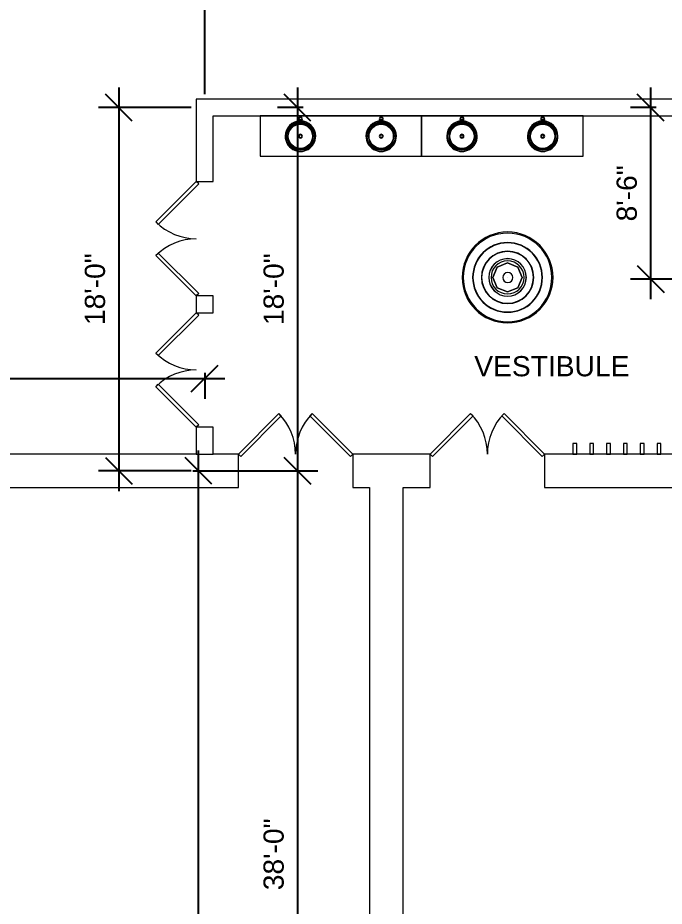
# Model space of a CAD drawing. Header units: inches. Extents: x 1913 to 24953, y -2945 to 1064.
# Drawn here: x 23558 to 23942, y -541 to -13 of the extents above; entities that cross this region are included whole.
import ezdxf

# ---------------------------------------------------------------- set-up
doc = ezdxf.new("R2010")
doc.units = ezdxf.units.IN
doc.header["$MEASUREMENT"] = 0
for name, color, linetype, lineweight in [('A-ANNO-DIMS', 211, 'Continuous', 9), ('A-DOOR', 31, 'Continuous', 13), ('A-GENM', 13, 'Continuous', 9), ('A-WALL', 113, 'Continuous', 13), ('G-ANNO-TEXT', 231, 'Continuous', 9), ('P-SANR-FIXT', 6, 'Continuous', 9)]:
    doc.layers.add(name, color=color, linetype=linetype, lineweight=lineweight)
doc.styles.add('Arial', font='arial.ttf', dxfattribs={"height": 12})
doc.dimstyles.new('Linear_-_3_32__Arial', dxfattribs={"dimscale": 12, "dimtxt": 12.243113, "dimasz": 1.333333, "dimexe": 1, "dimexo": 0.666667, "dimgap": 0.666667, "dimtad": 1, "dimdec": 5, "dimrnd": 0.03125, "dimzin": 1, "dimdsep": 46, "dimlunit": 4, "dimtxsty": 'Arial', "dimblk1": 'OBLIQUE', "dimblk2": 'OBLIQUE', "dimsah": 1, "dimcen": 0.09, "dimdle": 1, "dimazin": 0, "dimtfac": 1, "dimtdec": 4, "dimtix": 1, "dimtmove": 0, "dimatfit": 3, "dimfxl": 1, "dimtvp": 1, "dimtfill": 1, "dimfrac": 2, "dimtolj": 1, "dimtzin": 0, "dimarcsym": 2})

# ---------------------------------------------------------------- blocks, each defined once
blk = doc.blocks.new('Door-Double-Glass - 68_ x 80_-494633-FloorPlan')
at = {"layer": 'A-DOOR', "lineweight": 20}
for p, q in [((-34, 5.09), (-9.96, 29.14)), ((-8.54, 27.72), (-32.59, 3.68)), ((-9.96, 29.14), (-8.54, 27.72)), ((9.96, 29.14), (8.54, 27.72)), ((8.54, 27.72), (32.59, 3.68)), ((34, 5.09), (9.96, 29.14)), ((-32.59, 3.68), (-34, 5.09)), ((32.59, 3.68), (34, 5.09))]:
    blk.add_line(p, q, dxfattribs=at)
at = {"layer": 'A-DOOR', "lineweight": 9}
for centre, start, end in [((-34, 5.09), 360, 45), ((34, 5.09), 135, 180)]:
    blk.add_arc(centre, 34, start, end, dxfattribs=at)
blk = doc.blocks.new('Door-Double-Glass - 68_ x 80_-470802-FloorPlan')
at = {"layer": 'A-DOOR', "lineweight": 20}
for p, q in [((-34, 10.09), (-9.96, 34.14)), ((-8.54, 32.72), (-32.59, 8.68)), ((-9.96, 34.14), (-8.54, 32.72)), ((9.96, 34.14), (8.54, 32.72)), ((8.54, 32.72), (32.59, 8.68)), ((34, 10.09), (9.96, 34.14)), ((-32.59, 8.68), (-34, 10.09)), ((32.59, 8.68), (34, 10.09))]:
    blk.add_line(p, q, dxfattribs=at)
at = {"layer": 'A-DOOR', "lineweight": 9}
for centre, start, end in [((-34, 10.09), 360, 45), ((34, 10.09), 135, 180)]:
    blk.add_arc(centre, 34, start, end, dxfattribs=at)
blk = doc.blocks.new('Specialty_Sinks_and_Vanity_15366 - 8_-0_ x 2_-0_ x 2_-10_ Double-Sink Vanity-494645-FloorPlan')
at = {"layer": 'A-GENM'}
for p, q in [((48, 29), (-48, 29)), ((-48, 29), (-48, 5)), ((-48, 29), (-48, 29)), ((48, 5), (48, 29)), ((48, 29), (48, 29)), ((-24.49, 7.13), (-24.49, 7.39)), ((-24.45, 7.13), (-24.49, 7.13)), ((-24.45, 7.13), (-24.45, 7.41)), ((-24.43, 7.13), (-24.45, 7.13)), ((-24.43, 7.13), (-24.43, 7.43)), ((-24.31, 7.13), (-24.43, 7.13)), ((-24.42, 7.13), (-24.42, 7.44)), ((-24.37, 7.13), (-24.42, 7.13)), ((-24.39, 7.13), (-24.39, 7.45)), ((-24.37, 7.46), (-24.37, 7.13)), ((-24.32, 7.13), (-24.37, 7.13)), ((-24.35, 7.13), (-24.35, 7.48)), ((-24.32, 7.13), (-24.32, 7.49)), ((-24.31, 7.13), (-24.31, 7.49)), ((-24.29, 7.13), (-24.31, 7.13)), ((-24.3, 5.95), (-24.3, 5.95)), ((-24.3, 5.86), (-24.3, 5.86)), ((-24.29, 7.13), (-24.29, 7.5)), ((-24.25, 7.13), (-24.29, 7.13)), ((-24.26, 5.98), (-24.26, 5.98)), ((-24.25, 7.51), (-24.25, 7.51)), ((-24.25, 7.13), (-24.25, 7.51)), ((-24.25, 7.51), (-24.25, 7.13)), ((-24.2, 7.13), (-24.25, 7.13)), ((-24.25, 7.13), (-24.25, 7.13)), ((-24.2, 7.53), (-24.2, 7.53)), ((-24.2, 7.13), (-24.2, 7.53)), ((-24.2, 7.13), (-24.2, 7.53)), ((-24.17, 7.13), (-24.2, 7.13)), ((-24.2, 7.13), (-24.2, 7.13)), ((-24.17, 7.54), (-24.17, 7.54)), ((-24.17, 7.13), (-24.17, 7.54)), ((-24.17, 7.13), (-24.17, 7.54)), ((-24.11, 7.13), (-24.17, 7.13)), ((-24.17, 7.13), (-24.17, 7.13)), ((-24.11, 7.55), (-24.11, 7.55)), ((-24.11, 7.13), (-24.11, 7.55)), ((-24.11, 7.13), (-24.11, 7.13)), ((-24.08, 7.55), (-24.08, 7.55)), ((-24.08, 7.13), (-24.08, 7.55)), ((-23.94, 7.13), (-24.08, 7.13)), ((-24.08, 7.13), (-24.08, 7.13)), ((-23.97, 7.55), (-23.97, 7.55)), ((-23.97, 7.13), (-23.97, 7.13)), ((-23.94, 7.55), (-23.94, 7.55)), ((-23.94, 7.13), (-23.94, 7.55)), ((-23.94, 7.13), (-23.94, 7.13)), ((-23.91, 7.55), (-23.91, 7.55)), ((-23.91, 7.55), (-23.91, 7.55)), ((-23.91, 7.55), (-23.91, 7.55)), ((-23.91, 7.55), (-23.91, 7.13)), ((-23.91, 7.13), (-23.91, 7.55)), ((-23.91, 7.13), (-23.91, 7.55)), ((-23.91, 7.13), (-23.91, 7.13)), ((-23.8, 7.13), (-23.91, 7.13)), ((-23.91, 7.13), (-23.91, 7.13)), ((-23.8, 7.13), (-23.91, 7.13)), ((-23.91, 7.13), (-23.91, 7.13)), ((-23.77, 7.13), (-23.91, 7.13)), ((-23.8, 7.53), (-23.8, 7.53)), ((-23.8, 7.53), (-23.8, 7.53)), ((-23.8, 7.13), (-23.8, 7.53)), ((-23.8, 7.13), (-23.8, 7.53)), ((-23.8, 7.13), (-23.8, 7.13)), ((-23.8, 7.13), (-23.8, 7.13)), ((-23.77, 7.52), (-23.77, 7.52)), ((-23.77, 7.13), (-23.77, 7.52)), ((-23.77, 7.13), (-23.77, 7.13)), ((-23.75, 5.95), (-23.75, 5.95)), ((-23.75, 5.86), (-23.75, 5.86)), ((-23.74, 7.51), (-23.74, 7.13)), ((-23.71, 7.5), (-23.71, 7.13)), ((-23.55, 7.13), (-23.62, 7.13)), ((-23.62, 7.13), (-23.62, 7.13)), ((-23.58, 7.13), (-23.62, 7.13)), ((-23.62, 7.13), (-23.62, 7.13)), ((-23.58, 7.44), (-23.58, 7.44)), ((-23.58, 7.13), (-23.58, 7.44)), ((-23.58, 7.13), (-23.58, 7.13)), ((-23.55, 7.42), (-23.55, 7.42)), ((-23.55, 7.42), (-23.55, 7.13)), ((-23.55, 7.13), (-23.55, 7.13)), ((23.51, 7.13), (23.51, 7.39)), ((23.55, 7.13), (23.51, 7.13)), ((23.55, 7.13), (23.55, 7.41)), ((23.57, 7.13), (23.55, 7.13)), ((23.57, 7.13), (23.57, 7.43)), ((23.69, 7.13), (23.57, 7.13)), ((23.58, 7.13), (23.58, 7.44)), ((23.63, 7.13), (23.58, 7.13)), ((23.61, 7.13), (23.61, 7.45)), ((23.63, 7.46), (23.63, 7.13)), ((23.68, 7.13), (23.63, 7.13)), ((23.65, 7.13), (23.65, 7.48)), ((23.68, 7.13), (23.68, 7.49)), ((23.69, 7.13), (23.69, 7.49)), ((23.71, 7.13), (23.69, 7.13)), ((23.7, 5.95), (23.7, 5.95)), ((23.7, 5.86), (23.7, 5.86)), ((23.71, 7.13), (23.71, 7.5)), ((23.75, 7.13), (23.71, 7.13)), ((23.74, 5.98), (23.74, 5.98)), ((23.75, 7.51), (23.75, 7.51)), ((23.75, 7.13), (23.75, 7.51)), ((23.75, 7.51), (23.75, 7.13)), ((23.8, 7.13), (23.75, 7.13)), ((23.75, 7.13), (23.75, 7.13)), ((23.8, 7.53), (23.8, 7.53)), ((23.8, 7.13), (23.8, 7.53)), ((23.8, 7.13), (23.8, 7.53)), ((23.83, 7.13), (23.8, 7.13)), ((23.8, 7.13), (23.8, 7.13)), ((23.83, 7.54), (23.83, 7.54)), ((23.83, 7.13), (23.83, 7.54)), ((23.83, 7.13), (23.83, 7.54)), ((23.89, 7.13), (23.83, 7.13)), ((23.83, 7.13), (23.83, 7.13)), ((23.89, 7.55), (23.89, 7.55)), ((23.89, 7.13), (23.89, 7.55)), ((23.89, 7.13), (23.89, 7.13)), ((23.92, 7.55), (23.92, 7.55)), ((23.92, 7.13), (23.92, 7.55)), ((24.06, 7.13), (23.92, 7.13)), ((23.92, 7.13), (23.92, 7.13)), ((24.03, 7.55), (24.03, 7.55)), ((24.03, 7.13), (24.03, 7.13)), ((24.06, 7.55), (24.06, 7.55)), ((24.06, 7.13), (24.06, 7.55)), ((24.06, 7.13), (24.06, 7.13)), ((24.09, 7.55), (24.09, 7.55)), ((24.09, 7.55), (24.09, 7.55)), ((24.09, 7.55), (24.09, 7.55)), ((24.09, 7.55), (24.09, 7.13)), ((24.09, 7.13), (24.09, 7.55)), ((24.09, 7.13), (24.09, 7.55)), ((24.09, 7.13), (24.09, 7.13)), ((24.2, 7.13), (24.09, 7.13)), ((24.09, 7.13), (24.09, 7.13)), ((24.2, 7.13), (24.09, 7.13)), ((24.09, 7.13), (24.09, 7.13)), ((24.23, 7.13), (24.09, 7.13)), ((24.2, 7.53), (24.2, 7.53)), ((24.2, 7.53), (24.2, 7.53)), ((24.2, 7.13), (24.2, 7.53)), ((24.2, 7.13), (24.2, 7.53)), ((24.2, 7.13), (24.2, 7.13)), ((24.2, 7.13), (24.2, 7.13)), ((24.23, 7.52), (24.23, 7.52)), ((24.23, 7.13), (24.23, 7.52)), ((24.23, 7.13), (24.23, 7.13)), ((24.25, 5.95), (24.25, 5.95)), ((24.25, 5.86), (24.25, 5.86)), ((24.26, 7.51), (24.26, 7.13)), ((24.29, 7.5), (24.29, 7.13)), ((24.45, 7.13), (24.38, 7.13)), ((24.38, 7.13), (24.38, 7.13)), ((24.42, 7.13), (24.38, 7.13)), ((24.38, 7.13), (24.38, 7.13)), ((24.42, 7.44), (24.42, 7.44)), ((24.42, 7.13), (24.42, 7.44)), ((24.42, 7.13), (24.42, 7.13)), ((24.45, 7.42), (24.45, 7.42)), ((24.45, 7.42), (24.45, 7.13)), ((24.45, 7.13), (24.45, 7.13)), ((-48, 5), (48, 5)), ((-48, 5), (-48, 5)), ((48, 5), (48, 5))]:
    blk.add_line(p, q, dxfattribs=at)
at = {"layer": 'A-GENM', "lineweight": 20}
for p, q in [((-24.3, 5.95), (-24.3, 5.86)), ((-23.75, 5.86), (-23.75, 5.95)), ((23.7, 5.95), (23.7, 5.86)), ((24.25, 5.86), (24.25, 5.95))]:
    blk.add_line(p, q, dxfattribs=at)
at = {"layer": 'A-GENM', "flags": 128}
for points in [[(-24, 7.89), (-24.83, 7.54), (-25.14, 6.69), (-24.74, 5.88), (-24, 5.61)], [(-24.45, 7.41), (-24.44, 7.42), (-24.43, 7.43)], [(-24.42, 7.44), (-24.4, 7.45), (-24.37, 7.46)], [(-24.37, 7.46), (-24.35, 7.48), (-24.32, 7.49)], [(-24.31, 7.49), (-24.3, 7.5), (-24.29, 7.5)], [(-24, 5.61), (-23.17, 5.96), (-22.86, 6.81), (-23.26, 7.62), (-24, 7.89)], [(24, 7.89), (23.17, 7.54), (22.86, 6.69), (23.26, 5.88), (24, 5.61)], [(23.55, 7.41), (23.56, 7.42), (23.57, 7.43)], [(23.58, 7.44), (23.6, 7.45), (23.63, 7.46)], [(23.63, 7.46), (23.65, 7.48), (23.68, 7.49)], [(23.69, 7.49), (23.7, 7.5), (23.71, 7.5)], [(24, 5.61), (24.83, 5.96), (25.14, 6.81), (24.74, 7.62), (24, 7.89)]]:
    blk.add_lwpolyline(points, dxfattribs=at)
at = {"layer": 'A-GENM'}
for centre, radius, start, end in [((-24, 17.06), 8.78, 0, 180), ((-24, 17.06), 7.67, 360, 180), ((24, 17.06), 8.78, 0, 180), ((24, 17.06), 7.67, 360, 180), ((-24, 17.06), 8.78, 180, 360), ((-24, 17.06), 7.67, 180, 360), ((24, 17.06), 8.78, 180, 360), ((24, 17.06), 7.67, 180, 360), ((-24, 6.75), 1.18, 360, 180), ((-24, 6.75), 1.18, 180, 360), ((-24, 6.75), 0.805, 124.313, 127.2945), ((-24, 6.75), 0.805, 112.5295, 122.5997), ((-24, 6.75), 0.805, 108.4221, 110.9905), ((-24, 6.75), 0.805, 104.3583, 108.4221), ((-24, 6.75), 0.805, 102.0555, 104.3583), ((-24, 6.75), 0.805, 98.0959, 102.0555), ((-24, 6.75), 0.805, 90, 95.8373), ((-24, 6.75), 0.805, 85.7861, 90), ((-24, 6.75), 0.805, 73.2742, 83.5344), ((-24, 6.75), 0.805, 75.6014, 83.5344), ((-24, 6.75), 0.805, 75.6014, 83.5344), ((-24, 6.75), 0.805, 55.8286, 61.7293), ((-24, 6.75), 0.805, 58.4969, 61.7293), ((24, 6.75), 1.18, 360, 180), ((24, 6.75), 1.18, 180, 360), ((24, 6.75), 0.805, 124.313, 127.2945), ((24, 6.75), 0.805, 112.5295, 122.5997), ((24, 6.75), 0.805, 108.4221, 110.9905), ((24, 6.75), 0.805, 104.3583, 108.4221), ((24, 6.75), 0.805, 102.0555, 104.3583), ((24, 6.75), 0.805, 98.0959, 102.0555), ((24, 6.75), 0.805, 90, 95.8373), ((24, 6.75), 0.805, 85.7861, 90), ((24, 6.75), 0.805, 73.2742, 83.5344), ((24, 6.75), 0.805, 75.6014, 83.5344), ((24, 6.75), 0.805, 75.6014, 83.5344), ((24, 6.75), 0.805, 55.8286, 61.7293), ((24, 6.75), 0.805, 58.4969, 61.7293)]:
    blk.add_arc(centre, radius, start, end, dxfattribs=at)
at = {"layer": 'A-GENM', "lineweight": 20}
for centre, radius, start, end in [((-24, 6.75), 0.805, 90, 270), ((-24.27, 5.95), 0.03, 73.4752, 180.8002), ((-24.27, 5.86), 0.03, 180.7892, 257.8131), ((-24.02, 6.98), 1.18, 257.8131, 282.1869), ((-24.02, 6.76), 0.81, 253.1897, 286.8002), ((-24, 6.75), 0.805, 270, 90), ((-23.78, 5.95), 0.03, 359.1998, 106.8002), ((-23.78, 5.86), 0.03, 282.1869, 359.2108), ((24, 6.75), 0.805, 90, 270), ((23.73, 5.95), 0.03, 73.4752, 180.8002), ((23.73, 5.86), 0.03, 180.7892, 257.8131), ((23.98, 6.98), 1.18, 257.8131, 282.1869), ((23.98, 6.76), 0.81, 253.1897, 286.8002), ((24, 6.75), 0.805, 270, 90), ((24.22, 5.95), 0.03, 359.1998, 106.8002), ((24.22, 5.86), 0.03, 282.1869, 359.2108)]:
    blk.add_arc(centre, radius, start, end, dxfattribs=at)
at = {"layer": 'A-GENM'}
for points, knots in [([(-23.62, 7.46), (-23.63, 7.47), (-23.66, 7.48), (-23.68, 7.49), (-23.7, 7.5), (-23.71, 7.5), (-23.72, 7.5), (-23.73, 7.51), (-23.73, 7.51), (-23.74, 7.51), (-23.74, 7.51), (-23.74, 7.51), (-23.73, 7.51), (-23.73, 7.51), (-23.72, 7.51), (-23.72, 7.5), (-23.71, 7.5), (-23.7, 7.5), (-23.68, 7.49), (-23.66, 7.48), (-23.64, 7.47), (-23.62, 7.46)], [0, 0, 0, 0, 0.111111, 0.222222, 0.25, 0.277778, 0.333333, 0.388889, 0.444444, 0.479167, 0.513889, 0.548611, 0.583333, 0.618056, 0.652778, 0.6875, 0.722222, 0.756944, 0.791667, 0.861111, 1, 1, 1, 1]), ([(-23.62, 7.46), (-23.63, 7.46), (-23.65, 7.47), (-23.67, 7.48), (-23.68, 7.49), (-23.69, 7.49), (-23.69, 7.49), (-23.7, 7.5), (-23.7, 7.5), (-23.7, 7.5), (-23.71, 7.5), (-23.71, 7.5), (-23.7, 7.5), (-23.7, 7.5), (-23.7, 7.5), (-23.69, 7.49), (-23.69, 7.49), (-23.68, 7.49), (-23.68, 7.49), (-23.67, 7.48), (-23.65, 7.47), (-23.63, 7.47), (-23.62, 7.46)], [0, 0, 0, 0, 0.111111, 0.222222, 0.25, 0.277778, 0.333333, 0.361111, 0.388889, 0.444444, 0.479167, 0.513889, 0.548611, 0.583333, 0.618056, 0.652778, 0.6875, 0.722222, 0.756944, 0.791667, 0.861111, 1, 1, 1, 1]), ([(24.38, 7.46), (24.37, 7.47), (24.34, 7.48), (24.32, 7.49), (24.3, 7.5), (24.29, 7.5), (24.28, 7.5), (24.27, 7.51), (24.27, 7.51), (24.26, 7.51), (24.26, 7.51), (24.26, 7.51), (24.27, 7.51), (24.27, 7.51), (24.28, 7.51), (24.28, 7.5), (24.29, 7.5), (24.3, 7.5), (24.32, 7.49), (24.34, 7.48), (24.36, 7.47), (24.38, 7.46)], [0, 0, 0, 0, 0.111111, 0.222222, 0.25, 0.277778, 0.333333, 0.388889, 0.444444, 0.479167, 0.513889, 0.548611, 0.583333, 0.618056, 0.652778, 0.6875, 0.722222, 0.756944, 0.791667, 0.861111, 1, 1, 1, 1]), ([(24.38, 7.46), (24.37, 7.46), (24.35, 7.47), (24.33, 7.48), (24.32, 7.49), (24.31, 7.49), (24.31, 7.49), (24.3, 7.5), (24.3, 7.5), (24.3, 7.5), (24.29, 7.5), (24.29, 7.5), (24.3, 7.5), (24.3, 7.5), (24.3, 7.5), (24.31, 7.49), (24.31, 7.49), (24.32, 7.49), (24.32, 7.49), (24.33, 7.48), (24.35, 7.47), (24.37, 7.47), (24.38, 7.46)], [0, 0, 0, 0, 0.111111, 0.222222, 0.25, 0.277778, 0.333333, 0.361111, 0.388889, 0.444444, 0.479167, 0.513889, 0.548611, 0.583333, 0.618056, 0.652778, 0.6875, 0.722222, 0.756944, 0.791667, 0.861111, 1, 1, 1, 1])]:
    blk.add_open_spline(points, degree=3, knots=knots, dxfattribs=at)
at = {"layer": 'P-SANR-FIXT'}
for centre, radius in [((-24, 17.06), 8.31), ((-24, 17.06), 7.2), ((24, 17.06), 8.31), ((24, 17.06), 7.2)]:
    blk.add_circle(centre, radius, dxfattribs=at)
for centre, radius, start, end in [((-24, 17.06), 9.06, 360, 180), ((24, 17.06), 9.06, 360, 180), ((-24, 17.06), 9.06, 180, 360), ((-24, 17.06), 1.18, 360, 180), ((-24, 17.06), 1.18, 180, 360), ((-24, 17.06), 0.768, 360, 180), ((-24, 17.06), 0.768, 180, 360), ((24, 17.06), 9.06, 180, 360), ((24, 17.06), 1.18, 360, 180), ((24, 17.06), 1.18, 180, 360), ((24, 17.06), 0.768, 360, 180), ((24, 17.06), 0.768, 180, 360)]:
    blk.add_arc(centre, radius, start, end, dxfattribs=at)
blk = doc.blocks.new('8_user_wash_trough_10935 - 8_user_wash_trough_10935-486996-FloorPlan')
at = {"layer": 'P-SANR-FIXT'}
for p, q in [((-6.12, 6.12), (-8.66, 0)), ((-8.66, 0), (-6.12, 6.12)), ((0, 8.66), (-6.12, 6.12)), ((-6.12, 6.12), (0, 8.66)), ((-6.12, 6.12), (-6.12, 6.12)), ((6.12, 6.12), (0, 8.66)), ((0, 8.66), (6.12, 6.12)), ((0, 8.66), (0, 8.66)), ((8.66, 0), (6.12, 6.12)), ((6.12, 6.12), (8.66, 0)), ((6.12, 6.12), (6.12, 6.12)), ((-8.66, 0), (-6.12, -6.12)), ((-6.12, -6.12), (-8.66, 0)), ((-8.66, 0), (-8.66, 0)), ((0, 0), (0, 0)), ((6.12, -6.12), (8.66, 0)), ((8.66, 0), (6.12, -6.12)), ((8.66, 0), (8.66, 0)), ((-6.12, -6.12), (0, -8.66)), ((0, -8.66), (-6.12, -6.12)), ((-6.12, -6.12), (-6.12, -6.12)), ((0, -8.66), (6.12, -6.12)), ((6.12, -6.12), (0, -8.66)), ((0, -8.66), (0, -8.66)), ((6.12, -6.12), (6.12, -6.12))]:
    blk.add_line(p, q, dxfattribs=at)
for centre, radius, start, end in [((0, 0), 27.01, 0, 180), ((0, 0), 26.32, 0, 180), ((0, 0), 20.75, 0, 180), ((0, 0), 20.56, 0, 180), ((0, 0), 15.59, 0, 180), ((0, 0), 15.4, 0, 180), ((0, 0), 11.17, 0, 180), ((0, 0), 11.14, 0, 180), ((0, 0), 9.84, 360, 180), ((0, 0), 9.84, 0, 180), ((0, 0), 27.01, 180, 0), ((0, 0), 26.32, 180, 360), ((0, 0), 20.75, 180, 360), ((0, 0), 20.56, 180, 360), ((0, 0), 15.59, 180, 0), ((0, 0), 15.4, 180, 0), ((0, 0), 11.17, 180, 360), ((0, 0), 11.14, 180, 360), ((0, 0), 9.84, 180, 360), ((0, 0), 9.84, 180, 360), ((0.16, -0.08), 2.95, 360, 180), ((0.16, -0.08), 2.95, 0, 180), ((0.16, -0.08), 2.95, 180, 360), ((0.16, -0.08), 2.95, 180, 360)]:
    blk.add_arc(centre, radius, start, end, dxfattribs=at)
blk = doc.blocks.new('_Oblique')
at = {"color": 0, "linetype": 'ByBlock', "lineweight": -2}
blk.add_line((-0.5, -0.5), (0.5, 0.5), dxfattribs=at)
blk = doc.blocks.new('*D720')
at = {"layer": 'A-ANNO-DIMS', "color": 0, "lineweight": -2, "transparency": 16777216}
for p, q in [((23665.02, -869.96), (23665.02, -269.96)), ((23661.71, -281.96), (23677.02, -281.96)), ((23758.72, -857.96), (23653.02, -857.96))]:
    blk.add_line(p, q, dxfattribs=at)
at = {"layer": 'Defpoints', "color": 0, "lineweight": 0, "transparency": 16777216}
for p in [(23653.71, -281.96), (23665.02, -281.96), (23766.72, -857.96)]:
    blk.add_point(p, dxfattribs=at)
at = {"layer": 'A-ANNO-DIMS', "color": 0, "lineweight": -2, "transparency": 16777216, "xscale": 16, "yscale": 16, "zscale": 16}
for p, rotation in [((23665.02, -281.96), 90), ((23665.02, -857.96), 270)]:
    blk.add_blockref('_Oblique', p, dxfattribs=dict(at, rotation=rotation))
at = {"layer": 'A-ANNO-DIMS', "color": 0, "lineweight": 0, "transparency": 16777216, "insert": (23650.89, -569.96), "char_height": 12, "width": 62.3834, "attachment_point": 5, "rotation": 90, "style": 'Arial'}
blk.add_mtext('\\A1;48\'-0"', dxfattribs=at)
blk = doc.blocks.new('*D751')
at = {"layer": 'A-ANNO-DIMS', "color": 0, "lineweight": -2, "transparency": 16777216}
for p, q in [((23356.72, -273.96), (23356.72, -215.08)), ((23344.72, -227.08), (23680.72, -227.08)), ((23668.72, -223.77), (23668.72, -239.08))]:
    blk.add_line(p, q, dxfattribs=at)
at = {"layer": 'Defpoints', "color": 0, "lineweight": 0, "transparency": 16777216}
for p in [(23668.72, -215.77), (23668.72, -227.08), (23356.72, -281.96)]:
    blk.add_point(p, dxfattribs=at)
at = {"layer": 'A-ANNO-DIMS', "color": 0, "lineweight": -2, "transparency": 16777216, "xscale": 16, "yscale": 16, "zscale": 16, "rotation": 180}
blk.add_blockref('_Oblique', (23356.72, -227.08), dxfattribs=at)
at = {"layer": 'A-ANNO-DIMS', "color": 0, "lineweight": -2, "transparency": 16777216, "xscale": 16, "yscale": 16, "zscale": 16}
blk.add_blockref('_Oblique', (23668.72, -227.08), dxfattribs=at)
at = {"layer": 'A-ANNO-DIMS', "color": 0, "lineweight": 0, "transparency": 16777216, "insert": (23512.72, -212.96), "char_height": 12, "width": 62.3834, "attachment_point": 5, "style": 'Arial'}
blk.add_mtext('\\A1;26\'-0"', dxfattribs=at)
blk = doc.blocks.new('*D764')
at = {"layer": 'A-ANNO-DIMS', "color": 0, "lineweight": -2, "transparency": 16777216}
for p, q in [((23723.89, -53.96), (23723.89, -293.96)), ((23727.2, -65.96), (23711.89, -65.96)), ((23676.72, -281.96), (23735.89, -281.96))]:
    blk.add_line(p, q, dxfattribs=at)
at = {"layer": 'Defpoints', "color": 0, "lineweight": 0, "transparency": 16777216}
for p in [(23735.2, -65.96), (23668.72, -281.96), (23723.89, -281.96)]:
    blk.add_point(p, dxfattribs=at)
at = {"layer": 'A-ANNO-DIMS', "color": 0, "lineweight": -2, "transparency": 16777216, "xscale": 16, "yscale": 16, "zscale": 16}
for p, rotation in [((23723.89, -65.96), 90), ((23723.89, -281.96), 270)]:
    blk.add_blockref('_Oblique', p, dxfattribs=dict(at, rotation=rotation))
at = {"layer": 'A-ANNO-DIMS', "color": 0, "lineweight": 0, "transparency": 16777216, "insert": (23709.76, -173.96), "char_height": 12, "width": 51.3081, "attachment_point": 5, "rotation": 90, "style": 'Arial'}
blk.add_mtext('\\A1;18\'-0"', dxfattribs=at)
blk = doc.blocks.new('*D765')
at = {"layer": 'A-ANNO-DIMS', "color": 0, "lineweight": -2, "transparency": 16777216}
for p, q in [((23723.89, -269.96), (23723.89, -749.96)), ((23676.72, -281.96), (23735.89, -281.96)), ((23758.72, -737.96), (23711.89, -737.96))]:
    blk.add_line(p, q, dxfattribs=at)
at = {"layer": 'Defpoints', "color": 0, "lineweight": 0, "transparency": 16777216}
for p in [(23668.72, -281.96), (23723.89, -737.96), (23766.72, -737.96)]:
    blk.add_point(p, dxfattribs=at)
at = {"layer": 'A-ANNO-DIMS', "color": 0, "lineweight": -2, "transparency": 16777216, "xscale": 16, "yscale": 16, "zscale": 16}
for p, rotation in [((23723.89, -281.96), 90), ((23723.89, -737.96), 270)]:
    blk.add_blockref('_Oblique', p, dxfattribs=dict(at, rotation=rotation))
at = {"layer": 'A-ANNO-DIMS', "color": 0, "lineweight": 0, "transparency": 16777216, "insert": (23709.75, -509.96), "char_height": 12, "width": 51.3081, "attachment_point": 5, "rotation": 90, "style": 'Arial'}
blk.add_mtext('\\A1;38\'-0"', dxfattribs=at)
blk = doc.blocks.new('*D770')
at = {"layer": 'A-ANNO-DIMS', "color": 0, "lineweight": -2, "transparency": 16777216}
for p, q in [((23617.67, -53.96), (23617.67, -293.96)), ((23660.72, -65.96), (23605.67, -65.96)), ((23660.72, -281.96), (23605.67, -281.96))]:
    blk.add_line(p, q, dxfattribs=at)
at = {"layer": 'Defpoints', "color": 0, "lineweight": 0, "transparency": 16777216}
for p in [(23668.72, -65.96), (23617.67, -281.96), (23668.72, -281.96)]:
    blk.add_point(p, dxfattribs=at)
at = {"layer": 'A-ANNO-DIMS', "color": 0, "lineweight": -2, "transparency": 16777216, "xscale": 16, "yscale": 16, "zscale": 16}
for p, rotation in [((23617.67, -65.96), 90), ((23617.67, -281.96), 270)]:
    blk.add_blockref('_Oblique', p, dxfattribs=dict(at, rotation=rotation))
at = {"layer": 'A-ANNO-DIMS', "color": 0, "lineweight": 0, "transparency": 16777216, "insert": (23603.55, -173.96), "char_height": 12, "width": 51.3081, "attachment_point": 5, "rotation": 90, "style": 'Arial'}
blk.add_mtext('\\A1;18\'-0"', dxfattribs=at)
blk = doc.blocks.new('*D794')
at = {"layer": 'A-ANNO-DIMS', "color": 0, "lineweight": -2, "transparency": 16777216}
for p, q in [((23668.72, -57.96), (23668.72, 26.47)), ((24184.72, 17.79), (24184.72, 2.47)), ((23656.72, 14.47), (24196.72, 14.47))]:
    blk.add_line(p, q, dxfattribs=at)
at = {"layer": 'Defpoints', "color": 0, "lineweight": 0, "transparency": 16777216}
for p in [(24184.72, 25.79), (24184.72, 14.47), (23668.72, -65.96)]:
    blk.add_point(p, dxfattribs=at)
at = {"layer": 'A-ANNO-DIMS', "color": 0, "lineweight": -2, "transparency": 16777216, "xscale": 16, "yscale": 16, "zscale": 16, "rotation": 180}
blk.add_blockref('_Oblique', (23668.72, 14.47), dxfattribs=at)
at = {"layer": 'A-ANNO-DIMS', "color": 0, "lineweight": -2, "transparency": 16777216, "xscale": 16, "yscale": 16, "zscale": 16}
blk.add_blockref('_Oblique', (24184.72, 14.47), dxfattribs=at)
at = {"layer": 'A-ANNO-DIMS', "color": 0, "lineweight": 0, "transparency": 16777216, "insert": (23926.72, 28.61), "char_height": 12, "width": 62.3834, "attachment_point": 5, "style": 'Arial'}
blk.add_mtext('\\A1;43\'-0"', dxfattribs=at)
blk = doc.blocks.new('*D797')
at = {"layer": 'A-ANNO-DIMS', "color": 0, "lineweight": -2, "transparency": 16777216}
for p, q in [((23933.75, -53.96), (23933.75, -179.96)), ((23937.06, -65.96), (23921.75, -65.96)), ((23954.72, -167.96), (23921.75, -167.96))]:
    blk.add_line(p, q, dxfattribs=at)
at = {"layer": 'Defpoints', "color": 0, "lineweight": 0, "transparency": 16777216}
for p in [(23945.06, -65.96), (23933.75, -167.96), (23962.72, -167.96)]:
    blk.add_point(p, dxfattribs=at)
at = {"layer": 'A-ANNO-DIMS', "color": 0, "lineweight": -2, "transparency": 16777216, "xscale": 16, "yscale": 16, "zscale": 16}
for p, rotation in [((23933.75, -65.96), 90), ((23933.75, -167.96), 270)]:
    blk.add_blockref('_Oblique', p, dxfattribs=dict(at, rotation=rotation))
at = {"layer": 'A-ANNO-DIMS', "color": 0, "lineweight": 0, "transparency": 16777216, "insert": (23919.62, -116.96), "char_height": 12, "width": 62.3834, "attachment_point": 5, "rotation": 90, "style": 'Arial'}
blk.add_mtext('\\A1;8\'-6"', dxfattribs=at)
blk = doc.blocks.new('*U816')
at = {"color": 5, "lineweight": 0, "ltscale": 0.5}
blk.add_lwpolyline([(-1.12, -3.13), (1.12, -3.13), (1.12, 3.13), (-1.12, 3.13)], close=True, dxfattribs=at)
blk = doc.blocks.new('*U817')
at = {"color": 0, "linetype": 'ByBlock', "lineweight": -2, "transparency": 16777216}
for p in [(0, 0), (10, 0), (20, 0), (30, 0), (40, 0), (50, 0), (60, 0), (70, 0), (80, 0), (90, 0), (100, 0), (110, 0), (120, 0), (130, 0), (140, 0), (150, 0), (160, 0), (170, 0), (180, 0)]:
    blk.add_blockref('*U816', p, dxfattribs=at)

msp = doc.modelspace()

# ---------------------------------------------------------------- linework, layer by layer
at = {"layer": 'A-WALL', "lineweight": 0}
for p, q in [((23663.725, -60.956342), (23663.725, -109.956342)), ((24087.725, -60.956342), (23663.725, -60.956342)), ((23673.725, -109.956342), (23673.725, -70.956342)), ((23673.725, -70.956342), (23957.725, -70.956342)), ((23663.725, -109.956342), (23673.725, -109.956342)), ((23663.725, -177.956342), (23663.725, -187.956342)), ((23673.725, -177.956342), (23663.725, -177.956342)), ((23673.725, -187.956342), (23673.725, -177.956342)), ((23663.725, -187.956342), (23673.725, -187.956342)), ((23663.725, -255.956342), (23663.725, -271.956342)), ((23673.725, -255.956342), (23663.725, -255.956342)), ((23673.725, -271.956342), (23673.725, -255.956342)), ((23663.725, -271.956342), (23134.725, -271.956342)), ((23663.725, -271.956342), (23673.725, -271.956342)), ((23688.725, -271.956342), (23673.725, -271.956342)), ((23688.725, -291.956342), (23688.725, -271.956342)), ((23802.725, -271.956342), (23756.725, -271.956342)), ((23756.725, -271.956342), (23756.725, -291.956342)), ((23802.725, -291.956342), (23802.725, -271.956342)), ((24077.725, -271.956342), (23870.725, -271.956342)), ((23870.725, -271.956342), (23870.725, -291.956342)), ((23366.725, -291.956342), (23688.725, -291.956342)), ((23756.725, -291.956342), (23766.725, -291.956342)), ((23766.725, -291.956342), (23766.725, -737.956342)), ((23786.725, -291.956342), (23802.725, -291.956342)), ((23786.725, -737.956342), (23786.725, -291.956342)), ((23870.725, -291.956342), (24172.225, -291.956342))]:
    msp.add_line(p, q, dxfattribs=at)

# ---------------------------------------------------------------- block references
at = {"color": 5, "lineweight": 0}
msp.add_blockref('*U817', (23888.71875, -268.821921), dxfattribs=at)
at = {"layer": 'A-DOOR', "lineweight": 0, "rotation": 89.99999999999955}
for p in [(23668.81875, -143.956342), (23668.81875, -221.956342)]:
    msp.add_blockref('Door-Double-Glass - 68_ x 80_-494633-FloorPlan', p, dxfattribs=at)
at = {"layer": 'A-DOOR', "lineweight": 0}
for p in [(23722.725, -282.050092), (23836.725, -282.050092)]:
    msp.add_blockref('Door-Double-Glass - 68_ x 80_-470802-FloorPlan', p, dxfattribs=at)
at = {"layer": 'A-GENM', "lineweight": 0, "rotation": 180}
for p in [(23749.615888, -65.956342), (23845.615888, -65.956342)]:
    msp.add_blockref('Specialty_Sinks_and_Vanity_15366 - 8_-0_ x 2_-0_ x 2_-10_ Double-Sink Vanity-494645-FloorPlan', p, dxfattribs=at)
at = {"layer": 'P-SANR-FIXT', "lineweight": 0}
msp.add_blockref('8_user_wash_trough_10935 - 8_user_wash_trough_10935-486996-FloorPlan', (23848.725, -166.956342), dxfattribs=at)

# ---------------------------------------------------------------- texts
at = {"layer": 'G-ANNO-TEXT', "color": 7, "lineweight": 0, "insert": (23828.941134, -213.739272), "char_height": 12, "width": 112.716, "attachment_point": 1, "style": 'Arial'}
msp.add_mtext('VESTIBULE', dxfattribs=at)

# ---------------------------------------------------------------- dimensions: what is measured, and where the dimension line sits
at = {"layer": 'A-ANNO-DIMS', "color": 1, "lineweight": 0}
for base, p1, p2, picture, middle in [((24184.725, 14.474062), (23668.725, -65.956342), (24184.725, 25.787771), '*D794', (23926.725, 28.605031)), ((23668.725, -227.082031), (23356.725, -281.956342), (23668.725, -215.768322), '*D751', (23512.725, -212.955155))]:
    dim = msp.add_linear_dim(base=base, p1=p1, p2=p2, dimstyle='Linear_-_3_32__Arial', override={"dimpost": '<>', "dimfxl": 60, "dimtfill": 0}, dxfattribs=at)
    dim.commit()
    dim.dimension.update_dxf_attribs({"geometry": picture, "text_midpoint": middle})
for base, p1, p2, picture, middle in [((23617.674611, -281.956342), (23668.725, -65.956342), (23668.725, -281.956342), '*D770', (23603.547735, -173.956342)), ((23723.885051, -281.956342), (23735.198759, -65.956342), (23668.725, -281.956342), '*D764', (23709.758175, -173.956342)), ((23933.746629, -167.956342), (23945.060338, -65.956342), (23962.725, -167.956342), '*D797', (23919.619753, -116.956342)), ((23665.019048, -281.956342), (23766.725, -857.956342), (23653.705339, -281.956342), '*D720', (23650.892172, -569.956342)), ((23723.885051, -737.956342), (23668.725, -281.956342), (23766.725, -737.956342), '*D765', (23709.754082, -509.956342))]:
    dim = msp.add_linear_dim(base=base, p1=p1, p2=p2, angle=90, dimstyle='Linear_-_3_32__Arial', override={"dimpost": '<>', "dimfxl": 60, "dimtfill": 0}, dxfattribs=at)
    dim.commit()
    dim.dimension.update_dxf_attribs({"geometry": picture, "text_midpoint": middle})

doc.saveas('drawing.dxf')
